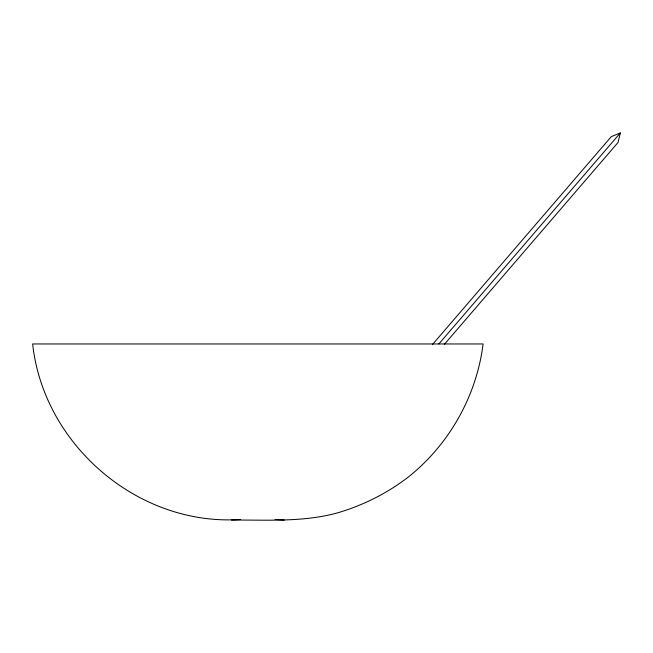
<?xml version="1.0" encoding="UTF-8"?>
<svg xmlns="http://www.w3.org/2000/svg" width="653" height="653" viewBox="0 0 653 653"><rect width="100%" height="100%" fill="white"/><g stroke="black" fill="none" stroke-linecap="round" stroke-linejoin="round"><path stroke-width="0.98" d="M432.368 344.645L611.265 136.648L620.35 132.926L618.032 142.468L444.432 344.294M438.84 343.96L620.35 132.926M231.546 520.074C266.563 519.788 302.2 522.335 336.409 513.168C361.852 505.92 385.735 494.052 406.892 478.159C448.635 445.599 476.519 396.493 483.106 343.96L32.65 343.96C43.637 445.313 138.632 526.506 240.663 519.462M275.093 519.462L284.202 520.074"/></g></svg>
